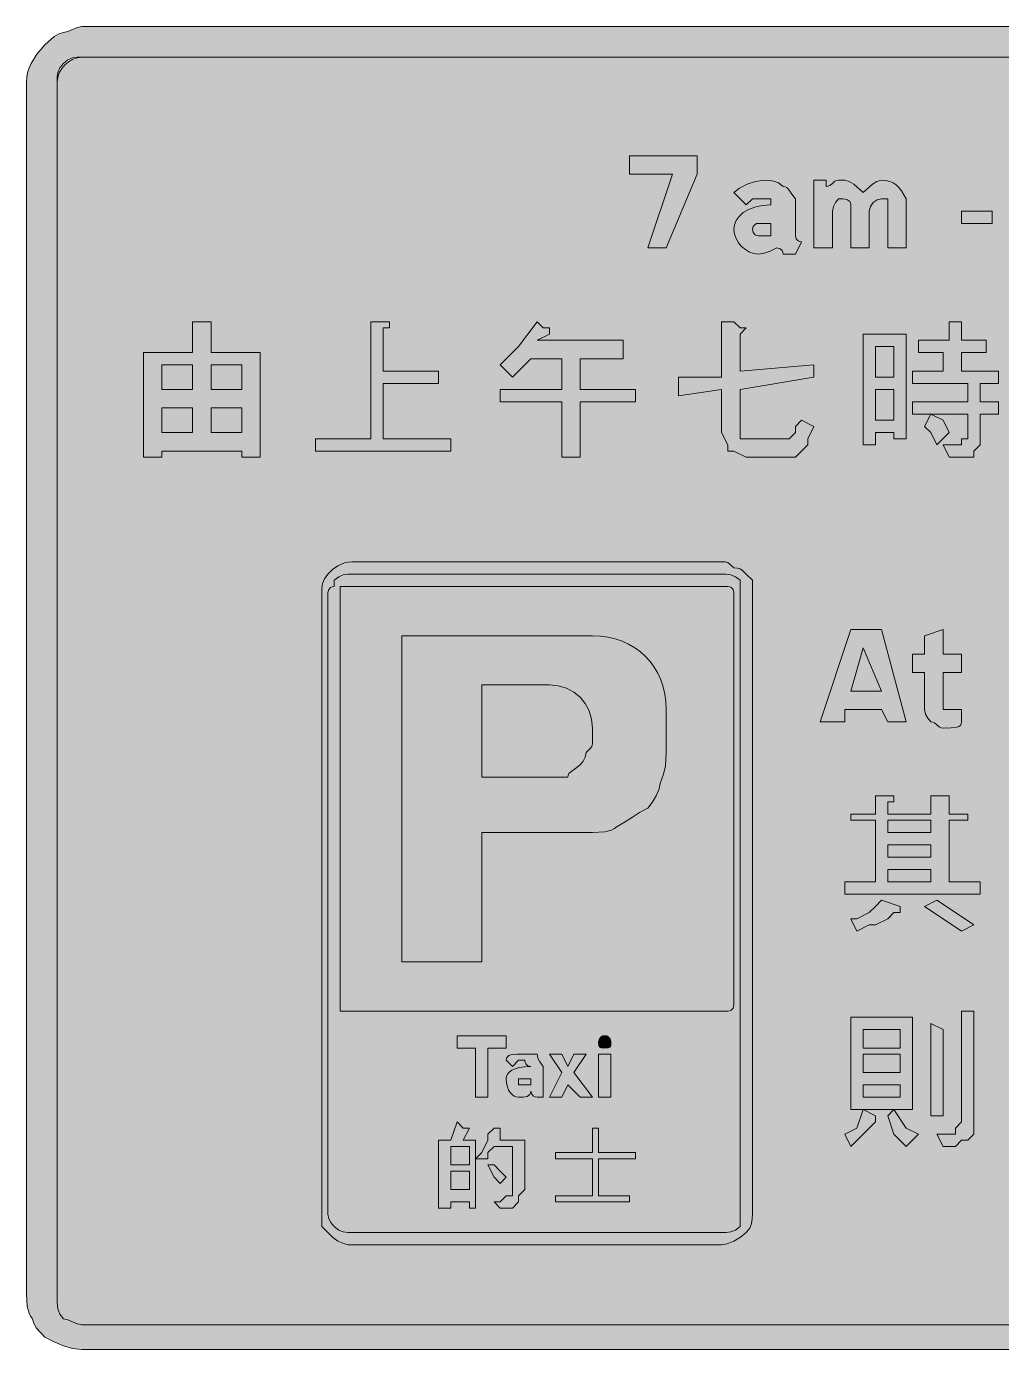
# Model space of a CAD drawing. Header units: metres. Extents: x 91 to 477, y 6 to 264.
# Drawn here: x 90.7 to 280.9, y 5.8 to 263.8 of the extents above; entities that cross this region are included whole.
import ezdxf

# ---------------------------------------------------------------- set-up
doc = ezdxf.new("R2010")
doc.units = ezdxf.units.M
for name, color, linetype, true_color in [('FILL_BLACK_000000', 7, 'Continuous', 0x000000), ('FILL_BLUE_0000FF', 7, 'Continuous', 0x0000ff), ('FILL_WHITE_FFFFFF', 7, 'Continuous', 0xffffff)]:
    doc.layers.add(name, color=color, linetype=linetype, true_color=true_color)

msp = doc.modelspace()

# ---------------------------------------------------------------- hatches: boundary and pattern name
at = {"layer": 'FILL_BLACK_000000', "true_color": 0x000000}
h = msp.add_hatch(color=7, dxfattribs=at)
h.dxf.hatch_style = 1
h.paths.add_polyline_path([(468.39, 263.57), (469.29, 263.16), (470.19, 262.75), (471.09, 262.56), (471.99, 262.35), (472.89, 261.81), (474.69, 260.16), (475.4, 259.26), (475.89, 258.36), (476.38, 257.46), (477.09, 256.56), (477.09, 252.96), (477.09, 16.56), (477.05, 14.07), (476.79, 11.91), (476.5, 10.92), (476.08, 9.98), (475.48, 9.06), (474.69, 8.16), (473.79, 7.97), (472.89, 7.56), (471.99, 7.15), (471.09, 6.96), (470.19, 6.27), (469.29, 5.91), (468.39, 5.78), (467.49, 5.76), (101.49, 5.76), (99.69, 5.97), (97.89, 6.51), (96.09, 7.28), (94.29, 8.16), (92.64, 9.96), (92.1, 10.86), (91.89, 11.76), (91.49, 12.26), (91.2, 12.85), (90.84, 14.16), (90.69, 16.56), (90.69, 252.96), (90.75, 253.86), (90.91, 254.76), (91.2, 255.66), (91.59, 256.56), (92.71, 258.36), (94.29, 260.16), (96.09, 261.81), (96.99, 262.35), (97.89, 262.56), (98.79, 262.75), (99.69, 263.16), (100.59, 263.57), (101.49, 263.76), (467.49, 263.76), (468.39, 263.57)])
h.paths.add_polyline_path([(99.69, 257.61), (98.79, 257.25), (97.89, 256.56), (97.2, 255.66), (96.84, 254.76), (96.71, 253.86), (96.69, 252.96), (96.69, 16.56), (96.71, 14.97), (96.84, 13.71), (97.2, 12.68), (97.89, 11.76), (98.79, 11.57), (99.69, 11.16), (100.59, 10.75), (101.49, 10.56), (467.49, 10.56), (468.09, 10.71), (468.5, 11.07), (468.64, 11.36), (468.69, 11.76), (471.09, 11.76), (471.78, 12.68), (472.14, 13.71), (472.27, 14.97), (472.29, 16.56), (472.29, 252.96), (472.27, 253.86), (472.14, 254.76), (471.78, 255.66), (471.09, 256.56), (470.19, 257.25), (469.29, 257.61), (468.39, 257.74), (467.49, 257.76), (101.49, 257.76), (100.59, 257.74), (99.69, 257.61)], flags=16)
h = msp.add_hatch(color=7, dxfattribs=at)
h.dxf.hatch_style = 1
h.paths.add_polyline_path([(216.69, 234.96), (208.29, 234.96), (208.29, 238.56), (221.49, 238.56), (221.49, 234.96), (215.49, 220.56), (211.89, 220.56), (216.69, 234.96)])
h = msp.add_hatch(color=7, dxfattribs=at)
h.dxf.hatch_style = 1
h.paths.add_polyline_path([(238.29, 219.36), (238.24, 219.76), (238.1, 220.05), (237.69, 220.41), (237.09, 220.56), (235.74, 219.96), (234.56, 219.55), (233.49, 219.36), (232.59, 219.47), (231.73, 219.77), (230.92, 220.25), (230.19, 220.86), (229.58, 221.59), (229.1, 222.4), (228.8, 223.26), (228.69, 224.16), (228.8, 225.06), (229.14, 225.92), (229.7, 226.73), (230.49, 227.46), (231.5, 228.07), (232.74, 228.55), (234.2, 228.85), (235.89, 228.96), (235.89, 230.16), (234.69, 230.16), (232.29, 230.16), (231.09, 228.96), (228.69, 231.36), (229.8, 232.24), (231.24, 233.01), (232.91, 233.55), (234.69, 233.76), (235.59, 233.74), (236.49, 233.61), (237.39, 233.25), (238.29, 232.56), (238.69, 232.51), (239, 232.35), (239.49, 231.81), (239.98, 231.04), (240.69, 230.16), (240.69, 222.96), (240.84, 222.36), (241.2, 221.95), (241.49, 221.81), (241.89, 221.76), (240.69, 219.36), (238.29, 219.36)])
h.paths.add_polyline_path([(232.8, 223.15), (233.09, 223.01), (233.49, 222.96), (234.69, 222.96), (235.89, 222.96), (235.89, 225.36), (233.49, 225.36), (233.09, 225.31), (232.8, 225.17), (232.44, 224.76), (232.29, 224.16), (232.44, 223.56), (232.8, 223.15)], flags=16)
h = msp.add_hatch(color=7, dxfattribs=at)
h.dxf.hatch_style = 1
h.paths.add_polyline_path([(256.61, 229.95), (255.84, 229.41), (255.3, 228.64), (255.09, 227.76), (255.09, 220.56), (251.49, 220.56), (251.49, 228.96), (251.44, 229.36), (251.28, 229.65), (250.74, 230.01), (249.97, 230.14), (249.09, 230.16), (248.49, 229.41), (248.08, 228.64), (247.89, 227.76), (247.89, 220.56), (244.29, 220.56), (244.29, 233.76), (246.69, 233.76), (246.69, 232.56), (247.09, 232.61), (247.4, 232.75), (247.89, 233.16), (248.38, 233.57), (248.69, 233.71), (249.09, 233.76), (250.29, 233.76), (251.19, 233.55), (252.09, 233.01), (253.89, 231.36), (255.69, 233.01), (256.59, 233.55), (257.49, 233.76), (258.34, 233.7), (259.08, 233.53), (259.75, 233.25), (260.34, 232.86), (260.88, 232.35), (261.37, 231.73), (262.29, 230.16), (262.29, 228.96), (262.29, 220.56), (258.69, 220.56), (258.69, 228.96), (258.69, 230.16), (257.49, 230.16), (256.61, 229.95)])
h = msp.add_hatch(color=7, dxfattribs=at)
h.dxf.hatch_style = 1
h.paths.add_polyline_path([(279.09, 225.36), (273.09, 225.36), (273.09, 227.76), (279.09, 227.76), (279.09, 225.36)])
h = msp.add_hatch(color=7, dxfattribs=at)
h.dxf.hatch_style = 1
h.paths.add_polyline_path([(126.69, 204.96), (126.69, 200.16), (136.29, 200.16), (136.29, 179.76), (132.69, 179.76), (132.69, 180.96), (117.09, 180.96), (117.09, 179.76), (113.49, 179.76), (113.49, 200.16), (123.09, 200.16), (123.09, 206.16), (125.49, 206.16), (126.69, 206.16), (126.69, 204.96)])
h.paths.add_polyline_path([(123.09, 192.96), (123.09, 197.76), (117.09, 197.76), (117.09, 192.96), (123.09, 192.96)], flags=16)
h.paths.add_polyline_path([(126.69, 192.96), (132.69, 192.96), (132.69, 197.76), (126.69, 197.76), (126.69, 192.96)], flags=16)
h.paths.add_polyline_path([(117.09, 189.36), (117.09, 184.56), (123.09, 184.56), (123.09, 189.36), (117.09, 189.36)], flags=16)
h.paths.add_polyline_path([(132.69, 189.36), (126.69, 189.36), (126.69, 184.56), (132.69, 184.56), (132.69, 189.36)], flags=16)
h = msp.add_hatch(color=7, dxfattribs=at)
h.dxf.hatch_style = 1
h.paths.add_polyline_path([(161.49, 206.16), (161.49, 204.96), (160.29, 204.96), (160.29, 196.56), (171.09, 196.56), (171.09, 194.16), (160.29, 194.16), (160.29, 183.36), (173.49, 183.36), (173.49, 180.96), (147.09, 180.96), (147.09, 183.36), (157.89, 183.36), (157.89, 206.16), (160.29, 206.16), (161.49, 206.16)])
h = msp.add_hatch(color=7, dxfattribs=at)
h.dxf.hatch_style = 1
h.paths.add_polyline_path([(186.69, 201.36), (190.29, 206.16), (191.49, 204.96), (192.69, 204.96), (192.69, 203.76), (190.29, 202.56), (207.09, 202.56), (207.09, 198.96), (198.69, 198.96), (198.69, 192.96), (209.49, 192.96), (209.49, 190.56), (198.69, 190.56), (198.69, 179.76), (195.09, 179.76), (195.09, 190.56), (183.09, 190.56), (183.09, 192.96), (195.09, 192.96), (195.09, 198.96), (189.09, 198.96), (185.49, 195.36), (183.09, 197.76), (186.69, 201.36)])
h = msp.add_hatch(color=7, dxfattribs=at)
h.dxf.hatch_style = 1
h.paths.add_polyline_path([(229.89, 204.96), (231.09, 204.96), (229.89, 203.76), (229.89, 196.56), (244.29, 197.76), (244.29, 195.36), (229.89, 192.96), (229.89, 185.76), (229.89, 184.56), (229.89, 183.36), (231.09, 183.36), (238.29, 183.36), (239.49, 183.36), (240.69, 184.56), (240.69, 185.76), (241.89, 186.96), (244.29, 185.76), (243.09, 183.36), (243.09, 182.16), (241.89, 180.96), (240.69, 179.76), (239.49, 179.76), (231.09, 179.76), (228.69, 180.96), (227.49, 180.96), (227.49, 182.16), (226.29, 184.56), (226.29, 192.96), (217.89, 191.76), (217.89, 195.36), (226.29, 195.36), (226.29, 206.16), (228.69, 206.16), (229.89, 204.96)])
h = msp.add_hatch(color=7, dxfattribs=at)
h.dxf.hatch_style = 1
h.paths.add_polyline_path([(269.49, 200.16), (264.69, 200.16), (264.69, 202.56), (270.69, 202.56), (270.69, 206.16), (273.09, 206.16), (273.09, 204.96), (273.09, 202.56), (277.89, 202.56), (277.89, 200.16), (273.09, 200.16), (273.09, 196.56), (280.29, 196.56), (280.29, 194.16), (276.69, 194.16), (276.69, 190.56), (280.29, 190.56), (280.29, 188.16), (276.69, 188.16), (276.69, 182.16), (275.49, 180.96), (275.49, 179.76), (274.29, 179.76), (271.89, 179.76), (270.69, 179.76), (269.49, 182.16), (271.89, 182.16), (273.09, 182.16), (273.09, 183.36), (274.29, 183.36), (274.29, 188.16), (263.49, 188.16), (263.49, 190.56), (274.29, 190.56), (274.29, 194.16), (263.49, 194.16), (263.49, 196.56), (269.49, 196.56), (269.49, 200.16)])
h = msp.add_hatch(color=7, dxfattribs=at)
h.dxf.hatch_style = 1
h.paths.add_polyline_path([(259.89, 183.36), (259.89, 184.56), (256.29, 184.56), (256.29, 182.16), (253.89, 182.16), (253.89, 183.36), (253.89, 203.76), (262.29, 203.76), (262.29, 183.36), (259.89, 183.36)])
h.paths.add_polyline_path([(256.29, 201.36), (256.29, 195.36), (259.89, 195.36), (259.89, 201.36), (256.29, 201.36)], flags=16)
h.paths.add_polyline_path([(259.89, 192.96), (256.29, 192.96), (256.29, 186.96), (259.89, 186.96), (259.89, 192.96)], flags=16)
h = msp.add_hatch(color=7, dxfattribs=at)
h.dxf.hatch_style = 1
h.paths.add_polyline_path([(269.49, 186.96), (270.69, 184.56), (268.29, 182.16), (267.09, 184.56), (265.89, 185.76), (267.09, 188.16), (269.49, 186.96)])
h = msp.add_hatch(color=7, dxfattribs=at)
h.dxf.hatch_style = 1
h.paths.add_polyline_path([(226.29, 159.36), (227, 159.34), (227.49, 159.21), (227.98, 158.85), (228.69, 158.16), (229.4, 158.14), (229.89, 158.01), (230.38, 157.65), (231.09, 156.96), (232.29, 155.76), (232.29, 153.36), (232.29, 32.16), (232.27, 31.26), (232.14, 30.36), (231.78, 29.46), (231.09, 28.56), (230, 27.68), (228.69, 26.91), (227.38, 26.37), (226.29, 26.16), (154.29, 26.16), (153.44, 26.21), (152.7, 26.37), (151.44, 26.91), (150.41, 27.68), (149.49, 28.56), (148.29, 29.76), (148.29, 32.16), (148.29, 153.36), (148.31, 154.26), (148.44, 155.16), (148.8, 156.06), (149.49, 156.96), (150.41, 157.84), (151.44, 158.61), (152.7, 159.15), (153.44, 159.31), (154.29, 159.36), (226.29, 159.36)])
h = msp.add_hatch(color=7, dxfattribs=at)
h.dxf.hatch_style = 1
h.paths.add_polyline_path([(257.49, 130.56), (253.89, 130.56), (250.29, 130.56), (250.29, 128.16), (245.49, 128.16), (251.49, 146.16), (253.89, 146.16), (257.49, 146.16), (262.29, 128.16), (258.69, 128.16), (257.49, 130.56)])
h.paths.add_polyline_path([(251.49, 134.16), (253.89, 134.16), (257.49, 134.16), (253.89, 142.56), (251.49, 134.16)], flags=16)
h = msp.add_hatch(color=7, dxfattribs=at)
h.dxf.hatch_style = 1
h.paths.add_polyline_path([(273.09, 141.36), (273.09, 137.76), (269.49, 137.76), (269.49, 131.76), (269.49, 130.56), (270.69, 130.56), (271.89, 130.56), (273.09, 130.56), (273.09, 128.16), (273.03, 127.76), (272.86, 127.47), (272.58, 127.25), (272.19, 127.11), (271.07, 126.98), (269.49, 126.96), (269.09, 127.01), (268.78, 127.15), (268.29, 127.56), (267.8, 127.97), (267.49, 128.11), (267.09, 128.16), (266.49, 128.91), (266.08, 129.68), (265.89, 130.56), (265.89, 137.76), (263.49, 137.76), (263.49, 141.36), (265.89, 141.36), (265.89, 144.96), (269.49, 146.16), (269.49, 141.36), (273.09, 141.36)])
h = msp.add_hatch(color=7, dxfattribs=at)
h.dxf.hatch_style = 1
h.paths.add_polyline_path([(259.89, 113.76), (259.89, 112.56), (258.69, 112.56), (258.69, 110.16), (267.09, 110.16), (267.09, 113.76), (269.49, 113.76), (270.69, 113.76), (270.69, 112.56), (270.69, 110.16), (274.29, 110.16), (274.29, 108.96), (270.69, 108.96), (270.69, 96.96), (276.69, 96.96), (276.69, 94.56), (250.29, 94.56), (250.29, 96.96), (256.29, 96.96), (256.29, 108.96), (251.49, 108.96), (251.49, 110.16), (256.29, 110.16), (256.29, 113.76), (258.69, 113.76), (259.89, 113.76)])
h.paths.add_polyline_path([(258.69, 101.76), (267.09, 101.76), (267.09, 104.16), (258.69, 104.16), (258.69, 101.76)], flags=16)
h.paths.add_polyline_path([(258.69, 108.96), (258.69, 106.56), (267.09, 106.56), (267.09, 108.96), (258.69, 108.96)], flags=16)
h.paths.add_polyline_path([(267.09, 99.36), (258.69, 99.36), (258.69, 96.96), (267.09, 96.96), (267.09, 99.36)], flags=16)
h = msp.add_hatch(color=7, dxfattribs=at)
h.dxf.hatch_style = 1
h.paths.add_polyline_path([(252.69, 89.76), (255.09, 90.96), (256.29, 92.16), (257.49, 93.36), (261.09, 92.16), (261.09, 90.96), (259.89, 90.96), (258.69, 89.76), (256.29, 88.56), (255.09, 88.56), (252.69, 87.36), (251.49, 89.76), (252.69, 89.76)])
h = msp.add_hatch(color=7, dxfattribs=at)
h.dxf.hatch_style = 1
h.paths.add_polyline_path([(271.89, 90.96), (275.49, 88.56), (273.09, 87.36), (269.49, 89.76), (265.89, 92.16), (268.29, 93.36), (271.89, 90.96)])
h = msp.add_hatch(color=7, dxfattribs=at)
h.dxf.hatch_style = 1
h.paths.add_polyline_path([(251.49, 70.56), (263.49, 70.56), (263.49, 52.56), (251.49, 52.56), (251.49, 70.56)])
h.paths.add_polyline_path([(253.89, 59.76), (261.09, 59.76), (261.09, 63.36), (253.89, 63.36), (253.89, 59.76)], flags=16)
h.paths.add_polyline_path([(253.89, 68.16), (253.89, 64.56), (261.09, 64.56), (261.09, 68.16), (253.89, 68.16)], flags=16)
h.paths.add_polyline_path([(261.09, 57.36), (253.89, 57.36), (253.89, 54.96), (261.09, 54.96), (261.09, 57.36)], flags=16)
h = msp.add_hatch(color=7, dxfattribs=at)
h.dxf.hatch_style = 1
h.paths.add_polyline_path([(274.29, 71.76), (275.49, 71.76), (275.49, 70.56), (275.49, 48.96), (275.49, 47.76), (274.29, 46.56), (273.09, 46.56), (271.89, 45.36), (269.49, 45.36), (268.29, 47.76), (270.69, 47.76), (271.89, 47.76), (271.89, 48.96), (273.09, 50.16), (273.09, 71.76), (274.29, 71.76)])
h = msp.add_hatch(color=7, dxfattribs=at)
h.dxf.hatch_style = 1
h.paths.add_polyline_path([(269.49, 68.16), (269.49, 66.96), (269.49, 51.36), (267.09, 51.36), (267.09, 69.36), (269.49, 68.16)])
h = msp.add_hatch(color=7, dxfattribs=at)
h.dxf.hatch_style = 1
h.paths.add_polyline_path([(180.69, 54.96), (178.29, 54.96), (178.29, 64.56), (174.69, 64.56), (174.69, 66.96), (184.29, 66.96), (184.29, 64.56), (180.69, 64.56), (180.69, 54.96)])
h = msp.add_hatch(color=7, dxfattribs=at)
h.dxf.hatch_style = 1
h.paths.add_polyline_path([(204.67, 65.07), (204.54, 64.71), (204.18, 64.58), (203.49, 64.56), (202.8, 64.58), (202.44, 64.71), (202.31, 65.07), (202.29, 65.76), (202.44, 66.36), (202.8, 66.77), (203.09, 66.91), (203.49, 66.96), (203.89, 66.91), (204.18, 66.77), (204.54, 66.36), (204.69, 65.76), (204.67, 65.07)])
h = msp.add_hatch(color=7, dxfattribs=at)
h.dxf.hatch_style = 1
h.paths.add_polyline_path([(190.29, 54.96), (189.89, 55.01), (189.6, 55.15), (189.24, 55.56), (189.09, 56.16), (189.04, 55.76), (188.88, 55.47), (188.34, 55.11), (187.57, 54.98), (186.69, 54.96), (186.24, 55.02), (185.81, 55.18), (185.4, 55.47), (185.04, 55.86), (184.73, 56.37), (184.5, 56.98), (184.34, 57.72), (184.29, 58.56), (184.35, 59.01), (184.53, 59.44), (184.86, 59.85), (185.34, 60.21), (185.99, 60.52), (186.82, 60.75), (187.85, 60.91), (189.09, 60.96), (188.49, 61.11), (188.08, 61.47), (187.94, 61.76), (187.89, 62.16), (186.69, 62.16), (185.49, 60.96), (184.29, 62.16), (184.35, 62.56), (184.52, 62.85), (184.8, 63.07), (185.19, 63.21), (186.32, 63.34), (187.89, 63.36), (190.29, 63.36), (190.44, 62.61), (190.8, 61.84), (191.49, 60.96), (191.49, 57.36), (191.49, 54.96), (190.29, 54.96)])
h.paths.add_polyline_path([(189.09, 57.36), (189.09, 58.56), (186.69, 58.56), (186.69, 57.36), (187.89, 57.36), (189.09, 57.36)], flags=16)
h = msp.add_hatch(color=7, dxfattribs=at)
h.dxf.hatch_style = 1
h.paths.add_polyline_path([(199.89, 63.36), (197.49, 59.76), (201.09, 54.96), (198.69, 54.96), (196.29, 57.36), (195.09, 54.96), (192.69, 54.96), (195.09, 59.76), (192.69, 63.36), (195.09, 63.36), (196.29, 60.96), (197.49, 63.36), (199.89, 63.36)])
h = msp.add_hatch(color=7, dxfattribs=at)
h.dxf.hatch_style = 1
h.paths.add_polyline_path([(202.29, 54.96), (202.29, 63.36), (204.69, 63.36), (204.69, 54.96), (202.29, 54.96)])
h = msp.add_hatch(color=7, dxfattribs=at)
h.dxf.hatch_style = 1
h.paths.add_polyline_path([(252.69, 48.96), (253.89, 52.56), (256.29, 51.36), (256.29, 50.16), (253.89, 47.76), (251.49, 45.36), (250.29, 47.76), (252.69, 48.96)])
h = msp.add_hatch(color=7, dxfattribs=at)
h.dxf.hatch_style = 1
h.paths.add_polyline_path([(259.89, 47.76), (258.69, 51.36), (259.89, 52.56), (262.29, 48.96), (264.69, 47.76), (262.29, 45.36), (259.89, 47.76)])
h = msp.add_hatch(color=7, dxfattribs=at)
h.dxf.hatch_style = 1
h.paths.add_polyline_path([(175.89, 46.56), (178.29, 46.56), (178.29, 33.36), (177.09, 33.36), (177.09, 34.56), (173.49, 34.56), (173.49, 33.36), (171.09, 33.36), (171.09, 46.56), (173.49, 46.56), (174.69, 50.16), (175.89, 48.96), (177.09, 48.96), (175.89, 46.56)])
h.paths.add_polyline_path([(173.49, 45.36), (173.49, 41.76), (177.09, 41.76), (177.09, 45.36), (173.49, 45.36)], flags=16)
h.paths.add_polyline_path([(177.09, 40.56), (173.49, 40.56), (173.49, 36.96), (177.09, 36.96), (177.09, 40.56)], flags=16)
h = msp.add_hatch(color=7, dxfattribs=at)
h.dxf.hatch_style = 1
h.paths.add_polyline_path([(183.09, 46.56), (187.89, 46.56), (187.89, 40.56), (187.89, 38.16), (187.89, 36.96), (186.69, 35.76), (186.69, 34.56), (185.49, 33.36), (184.29, 33.36), (183.09, 33.36), (181.89, 34.56), (183.09, 34.56), (184.29, 35.76), (185.49, 35.76), (185.49, 36.96), (185.49, 38.16), (185.49, 39.36), (185.49, 40.56), (185.49, 45.36), (181.89, 45.36), (180.69, 44.16), (180.69, 42.96), (178.29, 42.96), (179.49, 44.16), (180.69, 46.56), (180.69, 47.76), (181.89, 48.96), (183.09, 48.96), (183.09, 46.56)])
h = msp.add_hatch(color=7, dxfattribs=at)
h.dxf.hatch_style = 1
h.paths.add_polyline_path([(209.49, 44.16), (209.49, 42.96), (202.29, 42.96), (202.29, 35.76), (208.29, 35.76), (208.29, 34.56), (193.89, 34.56), (193.89, 35.76), (201.09, 35.76), (201.09, 42.96), (193.89, 42.96), (193.89, 44.16), (201.09, 44.16), (201.09, 48.96), (202.29, 48.96), (202.29, 44.16), (209.49, 44.16)])
h = msp.add_hatch(color=7, dxfattribs=at)
h.dxf.hatch_style = 1
h.paths.add_polyline_path([(183.09, 40.56), (184.29, 39.36), (183.09, 38.16), (181.89, 39.36), (180.69, 41.76), (181.89, 41.76), (183.09, 40.56)])
at = {"layer": 'FILL_BLUE_0000FF', "true_color": 0x0000ff}
h = msp.add_hatch(color=7, dxfattribs=at)
h.dxf.hatch_style = 1
h.paths.add_polyline_path([(226.29, 154.56), (227.49, 154.56), (227.89, 154.51), (228.18, 154.37), (228.54, 153.96), (228.69, 153.36), (228.69, 72.96), (228.54, 72.36), (228.18, 71.95), (227.89, 71.81), (227.49, 71.76), (226.29, 71.76), (154.29, 71.76), (151.89, 71.76), (151.89, 72.96), (151.89, 153.36), (151.89, 154.56), (154.29, 154.56), (226.29, 154.56)])
at = {"layer": 'FILL_WHITE_FFFFFF', "true_color": 0xffffff}
h = msp.add_hatch(color=7, dxfattribs=at)
h.dxf.hatch_style = 1
h.paths.add_polyline_path([(467.49, 257.76), (468.39, 257.74), (469.29, 257.61), (470.19, 257.25), (471.09, 256.56), (471.78, 255.66), (472.14, 254.76), (472.27, 253.86), (472.29, 252.96), (472.29, 16.56), (472.29, 14.16), (471.6, 13.45), (471.24, 12.96), (471.11, 12.47), (471.09, 11.76), (468.69, 11.76), (468.64, 11.36), (468.5, 11.07), (468.09, 10.71), (467.49, 10.56), (101.49, 10.56), (100.59, 10.75), (99.69, 11.16), (98.79, 11.57), (97.89, 11.76), (97.2, 12.68), (96.84, 13.71), (96.71, 14.97), (96.69, 16.56), (96.69, 252.96), (96.8, 253.86), (97.1, 254.72), (97.58, 255.53), (98.19, 256.26), (98.92, 256.87), (99.73, 257.35), (100.59, 257.65), (101.49, 257.76), (467.49, 257.76)])
h = msp.add_hatch(color=7, dxfattribs=at)
h.dxf.hatch_style = 1
h.paths.add_polyline_path([(226.29, 156.96), (227.19, 156.94), (228.09, 156.81), (228.99, 156.45), (229.89, 155.76), (229.89, 153.36), (229.89, 32.16), (229.89, 29.76), (228.99, 29.07), (228.09, 28.71), (227.19, 28.58), (226.29, 28.56), (154.29, 28.56), (153.39, 28.58), (152.49, 28.71), (151.59, 29.07), (150.69, 29.76), (150.09, 30.51), (149.68, 31.28), (149.49, 32.16), (149.49, 153.36), (149.64, 153.96), (150, 154.37), (150.29, 154.51), (150.69, 154.56), (150.69, 155.76), (151.59, 156.45), (152.49, 156.81), (153.39, 156.94), (154.29, 156.96), (226.29, 156.96)])
h = msp.add_hatch(color=7, dxfattribs=at)
h.dxf.hatch_style = 1
h.paths.add_polyline_path([(163.89, 81.36), (163.89, 144.96), (201.09, 144.96), (202.64, 144.89), (204.12, 144.69), (205.54, 144.35), (206.88, 143.89), (208.15, 143.31), (209.34, 142.62), (210.44, 141.82), (211.44, 140.91), (212.35, 139.91), (213.15, 138.81), (213.84, 137.62), (214.42, 136.35), (214.88, 135.01), (215.22, 133.59), (215.42, 132.11), (215.49, 130.56), (215.49, 122.16), (215.34, 119.61), (214.98, 117.94), (214.29, 116.16), (214.08, 115.07), (213.54, 113.76), (212.77, 112.45), (211.89, 111.36), (210.28, 110.46), (208.89, 109.56), (207.5, 108.66), (205.89, 107.76), (205.39, 107.36), (204.8, 107.07), (203.49, 106.71), (201.09, 106.56), (179.49, 106.56), (179.49, 81.36), (163.89, 81.36)])
h.paths.add_polyline_path([(196.29, 117.36), (196.34, 117.76), (196.5, 118.07), (197.04, 118.56), (197.81, 119.05), (198.69, 119.76), (199.29, 120.51), (199.7, 121.28), (199.89, 122.16), (200.58, 122.87), (200.94, 123.36), (201.07, 123.85), (201.09, 124.56), (201.09, 126.96), (200.93, 128.7), (200.45, 130.3), (199.7, 131.73), (198.69, 132.96), (197.46, 133.97), (196.03, 134.72), (194.43, 135.2), (192.69, 135.36), (179.49, 135.36), (179.49, 117.36), (192.69, 117.36), (196.29, 117.36)], flags=16)

# ---------------------------------------------------------------- linework, layer by layer
at = {"layer": 'FILL_BLACK_000000', "lineweight": 0, "true_color": 0x000000}
for points in [[(467.49, 5.76), (101.49, 5.76), (99.69, 5.97), (97.89, 6.51), (96.09, 7.28), (94.29, 8.16), (92.64, 9.96), (92.1, 10.86), (91.89, 11.76), (91.49, 12.26), (91.2, 12.85), (90.84, 14.16), (90.69, 16.56), (90.69, 252.96), (90.75, 253.86), (90.91, 254.76), (91.2, 255.66), (91.59, 256.56), (92.71, 258.36), (94.29, 260.16), (96.09, 261.81), (96.99, 262.35), (97.89, 262.56), (98.79, 262.75), (99.69, 263.16), (100.59, 263.57), (101.49, 263.76), (467.49, 263.76)], [(467.49, 257.76), (101.49, 257.76), (100.59, 257.74), (99.69, 257.61), (98.79, 257.25), (97.89, 256.56), (97.2, 255.66), (96.84, 254.76), (96.71, 253.86), (96.69, 252.96), (96.69, 16.56), (96.71, 14.97), (96.84, 13.71), (97.2, 12.68), (97.89, 11.76), (98.79, 11.57), (99.69, 11.16), (100.59, 10.75), (101.49, 10.56), (467.49, 10.56)]]:
    msp.add_lwpolyline(points, dxfattribs=at)
for points in [[(216.69, 234.96), (208.29, 234.96), (208.29, 238.56), (221.49, 238.56), (221.49, 234.96), (215.49, 220.56), (211.89, 220.56)], [(238.29, 219.36), (238.24, 219.76), (238.1, 220.05), (237.69, 220.41), (237.09, 220.56), (235.74, 219.96), (234.56, 219.55), (233.49, 219.36), (232.59, 219.47), (231.73, 219.77), (230.92, 220.25), (230.19, 220.86), (229.58, 221.59), (229.1, 222.4), (228.8, 223.26), (228.69, 224.16), (228.8, 225.06), (229.14, 225.92), (229.7, 226.73), (230.49, 227.46), (231.5, 228.07), (232.74, 228.55), (234.2, 228.85), (235.89, 228.96), (235.89, 230.16), (234.69, 230.16), (232.29, 230.16), (231.09, 228.96), (228.69, 231.36), (229.8, 232.24), (231.24, 233.01), (232.91, 233.55), (234.69, 233.76), (235.59, 233.74), (236.49, 233.61), (237.39, 233.25), (238.29, 232.56), (238.69, 232.51), (239, 232.35), (239.49, 231.81), (239.98, 231.04), (240.69, 230.16), (240.69, 222.96), (240.84, 222.36), (241.2, 221.95), (241.49, 221.81), (241.89, 221.76), (240.69, 219.36)], [(256.61, 229.95), (255.84, 229.41), (255.3, 228.64), (255.09, 227.76), (255.09, 220.56), (251.49, 220.56), (251.49, 228.96), (251.44, 229.36), (251.28, 229.65), (250.74, 230.01), (249.97, 230.14), (249.09, 230.16), (248.49, 229.41), (248.08, 228.64), (247.89, 227.76), (247.89, 220.56), (244.29, 220.56), (244.29, 233.76), (246.69, 233.76), (246.69, 232.56), (247.09, 232.61), (247.4, 232.75), (247.89, 233.16), (248.38, 233.57), (248.69, 233.71), (249.09, 233.76), (250.29, 233.76), (251.19, 233.55), (252.09, 233.01), (253.89, 231.36), (255.69, 233.01), (256.59, 233.55), (257.49, 233.76), (258.34, 233.7), (259.08, 233.53), (259.75, 233.25), (260.34, 232.86), (260.88, 232.35), (261.37, 231.73), (262.29, 230.16), (262.29, 228.96), (262.29, 220.56), (258.69, 220.56), (258.69, 228.96), (258.69, 230.16), (257.49, 230.16)], [(279.09, 225.36), (273.09, 225.36), (273.09, 227.76), (279.09, 227.76)], [(232.8, 223.15), (233.09, 223.01), (233.49, 222.96), (234.69, 222.96), (235.89, 222.96), (235.89, 225.36), (233.49, 225.36), (233.09, 225.31), (232.8, 225.17), (232.44, 224.76), (232.29, 224.16), (232.44, 223.56)], [(126.69, 204.96), (126.69, 200.16), (136.29, 200.16), (136.29, 179.76), (132.69, 179.76), (132.69, 180.96), (117.09, 180.96), (117.09, 179.76), (113.49, 179.76), (113.49, 200.16), (123.09, 200.16), (123.09, 206.16), (125.49, 206.16), (126.69, 206.16)], [(161.49, 206.16), (161.49, 204.96), (160.29, 204.96), (160.29, 196.56), (171.09, 196.56), (171.09, 194.16), (160.29, 194.16), (160.29, 183.36), (173.49, 183.36), (173.49, 180.96), (147.09, 180.96), (147.09, 183.36), (157.89, 183.36), (157.89, 206.16), (160.29, 206.16)], [(186.69, 201.36), (190.29, 206.16), (191.49, 204.96), (192.69, 204.96), (192.69, 203.76), (190.29, 202.56), (207.09, 202.56), (207.09, 198.96), (198.69, 198.96), (198.69, 192.96), (209.49, 192.96), (209.49, 190.56), (198.69, 190.56), (198.69, 179.76), (195.09, 179.76), (195.09, 190.56), (183.09, 190.56), (183.09, 192.96), (195.09, 192.96), (195.09, 198.96), (189.09, 198.96), (185.49, 195.36), (183.09, 197.76)], [(229.89, 204.96), (231.09, 204.96), (229.89, 203.76), (229.89, 196.56), (244.29, 197.76), (244.29, 195.36), (229.89, 192.96), (229.89, 185.76), (229.89, 184.56), (229.89, 183.36), (231.09, 183.36), (238.29, 183.36), (239.49, 183.36), (240.69, 184.56), (240.69, 185.76), (241.89, 186.96), (244.29, 185.76), (243.09, 183.36), (243.09, 182.16), (241.89, 180.96), (240.69, 179.76), (239.49, 179.76), (231.09, 179.76), (228.69, 180.96), (227.49, 180.96), (227.49, 182.16), (226.29, 184.56), (226.29, 192.96), (217.89, 191.76), (217.89, 195.36), (226.29, 195.36), (226.29, 206.16), (228.69, 206.16)], [(269.49, 200.16), (264.69, 200.16), (264.69, 202.56), (270.69, 202.56), (270.69, 206.16), (273.09, 206.16), (273.09, 204.96), (273.09, 202.56), (277.89, 202.56), (277.89, 200.16), (273.09, 200.16), (273.09, 196.56), (280.29, 196.56), (280.29, 194.16), (276.69, 194.16), (276.69, 190.56), (280.29, 190.56), (280.29, 188.16), (276.69, 188.16), (276.69, 182.16), (275.49, 180.96), (275.49, 179.76), (274.29, 179.76), (271.89, 179.76), (270.69, 179.76), (269.49, 182.16), (271.89, 182.16), (273.09, 182.16), (273.09, 183.36), (274.29, 183.36), (274.29, 188.16), (263.49, 188.16), (263.49, 190.56), (274.29, 190.56), (274.29, 194.16), (263.49, 194.16), (263.49, 196.56), (269.49, 196.56)], [(259.89, 183.36), (259.89, 184.56), (256.29, 184.56), (256.29, 182.16), (253.89, 182.16), (253.89, 183.36), (253.89, 203.76), (262.29, 203.76), (262.29, 183.36)], [(256.29, 201.36), (256.29, 195.36), (259.89, 195.36), (259.89, 201.36)], [(123.09, 192.96), (123.09, 197.76), (117.09, 197.76), (117.09, 192.96)], [(126.69, 192.96), (132.69, 192.96), (132.69, 197.76), (126.69, 197.76)], [(259.89, 192.96), (256.29, 192.96), (256.29, 186.96), (259.89, 186.96)], [(117.09, 189.36), (117.09, 184.56), (123.09, 184.56), (123.09, 189.36)], [(132.69, 189.36), (126.69, 189.36), (126.69, 184.56), (132.69, 184.56)], [(269.49, 186.96), (270.69, 184.56), (268.29, 182.16), (267.09, 184.56), (265.89, 185.76), (267.09, 188.16)], [(226.29, 159.36), (227, 159.34), (227.49, 159.21), (227.98, 158.85), (228.69, 158.16), (229.4, 158.14), (229.89, 158.01), (230.38, 157.65), (231.09, 156.96), (232.29, 155.76), (232.29, 153.36), (232.29, 32.16), (232.27, 31.26), (232.14, 30.36), (231.78, 29.46), (231.09, 28.56), (230, 27.68), (228.69, 26.91), (227.38, 26.37), (226.29, 26.16), (154.29, 26.16), (153.44, 26.21), (152.7, 26.37), (151.44, 26.91), (150.41, 27.68), (149.49, 28.56), (148.29, 29.76), (148.29, 32.16), (148.29, 153.36), (148.31, 154.26), (148.44, 155.16), (148.8, 156.06), (149.49, 156.96), (150.41, 157.84), (151.44, 158.61), (152.7, 159.15), (153.44, 159.31), (154.29, 159.36)], [(257.49, 130.56), (253.89, 130.56), (250.29, 130.56), (250.29, 128.16), (245.49, 128.16), (251.49, 146.16), (253.89, 146.16), (257.49, 146.16), (262.29, 128.16), (258.69, 128.16)], [(273.09, 141.36), (273.09, 137.76), (269.49, 137.76), (269.49, 131.76), (269.49, 130.56), (270.69, 130.56), (271.89, 130.56), (273.09, 130.56), (273.09, 128.16), (273.03, 127.76), (272.86, 127.47), (272.58, 127.25), (272.19, 127.11), (271.07, 126.98), (269.49, 126.96), (269.09, 127.01), (268.78, 127.15), (268.29, 127.56), (267.8, 127.97), (267.49, 128.11), (267.09, 128.16), (266.49, 128.91), (266.08, 129.68), (265.89, 130.56), (265.89, 137.76), (263.49, 137.76), (263.49, 141.36), (265.89, 141.36), (265.89, 144.96), (269.49, 146.16), (269.49, 141.36)], [(251.49, 134.16), (253.89, 134.16), (257.49, 134.16), (253.89, 142.56)], [(259.89, 113.76), (259.89, 112.56), (258.69, 112.56), (258.69, 110.16), (267.09, 110.16), (267.09, 113.76), (269.49, 113.76), (270.69, 113.76), (270.69, 112.56), (270.69, 110.16), (274.29, 110.16), (274.29, 108.96), (270.69, 108.96), (270.69, 96.96), (276.69, 96.96), (276.69, 94.56), (250.29, 94.56), (250.29, 96.96), (256.29, 96.96), (256.29, 108.96), (251.49, 108.96), (251.49, 110.16), (256.29, 110.16), (256.29, 113.76), (258.69, 113.76)], [(258.69, 108.96), (258.69, 106.56), (267.09, 106.56), (267.09, 108.96)], [(258.69, 101.76), (267.09, 101.76), (267.09, 104.16), (258.69, 104.16)], [(267.09, 99.36), (258.69, 99.36), (258.69, 96.96), (267.09, 96.96)], [(252.69, 89.76), (255.09, 90.96), (256.29, 92.16), (257.49, 93.36), (261.09, 92.16), (261.09, 90.96), (259.89, 90.96), (258.69, 89.76), (256.29, 88.56), (255.09, 88.56), (252.69, 87.36), (251.49, 89.76)], [(271.89, 90.96), (275.49, 88.56), (273.09, 87.36), (269.49, 89.76), (265.89, 92.16), (268.29, 93.36)], [(251.49, 70.56), (263.49, 70.56), (263.49, 52.56), (251.49, 52.56)], [(274.29, 71.76), (275.49, 71.76), (275.49, 70.56), (275.49, 48.96), (275.49, 47.76), (274.29, 46.56), (273.09, 46.56), (271.89, 45.36), (269.49, 45.36), (268.29, 47.76), (270.69, 47.76), (271.89, 47.76), (271.89, 48.96), (273.09, 50.16), (273.09, 71.76)], [(253.89, 68.16), (253.89, 64.56), (261.09, 64.56), (261.09, 68.16)], [(269.49, 68.16), (269.49, 66.96), (269.49, 51.36), (267.09, 51.36), (267.09, 69.36)], [(180.69, 54.96), (178.29, 54.96), (178.29, 64.56), (174.69, 64.56), (174.69, 66.96), (184.29, 66.96), (184.29, 64.56), (180.69, 64.56)], [(204.67, 65.07), (204.54, 64.71), (204.18, 64.58), (203.49, 64.56), (202.8, 64.58), (202.44, 64.71), (202.31, 65.07), (202.29, 65.76), (202.44, 66.36), (202.8, 66.77), (203.09, 66.91), (203.49, 66.96), (203.89, 66.91), (204.18, 66.77), (204.54, 66.36), (204.69, 65.76)], [(190.29, 54.96), (189.89, 55.01), (189.6, 55.15), (189.24, 55.56), (189.09, 56.16), (189.04, 55.76), (188.88, 55.47), (188.34, 55.11), (187.57, 54.98), (186.69, 54.96), (186.24, 55.02), (185.81, 55.18), (185.4, 55.47), (185.04, 55.86), (184.73, 56.37), (184.5, 56.98), (184.34, 57.72), (184.29, 58.56), (184.35, 59.01), (184.53, 59.44), (184.86, 59.85), (185.34, 60.21), (185.99, 60.52), (186.82, 60.75), (187.85, 60.91), (189.09, 60.96), (188.49, 61.11), (188.08, 61.47), (187.94, 61.76), (187.89, 62.16), (186.69, 62.16), (185.49, 60.96), (184.29, 62.16), (184.35, 62.56), (184.52, 62.85), (184.8, 63.07), (185.19, 63.21), (186.32, 63.34), (187.89, 63.36), (190.29, 63.36), (190.44, 62.61), (190.8, 61.84), (191.49, 60.96), (191.49, 57.36), (191.49, 54.96)], [(199.89, 63.36), (197.49, 59.76), (201.09, 54.96), (198.69, 54.96), (196.29, 57.36), (195.09, 54.96), (192.69, 54.96), (195.09, 59.76), (192.69, 63.36), (195.09, 63.36), (196.29, 60.96), (197.49, 63.36)], [(202.29, 54.96), (202.29, 63.36), (204.69, 63.36), (204.69, 54.96)], [(253.89, 59.76), (261.09, 59.76), (261.09, 63.36), (253.89, 63.36)], [(189.09, 57.36), (189.09, 58.56), (186.69, 58.56), (186.69, 57.36), (187.89, 57.36)], [(261.09, 57.36), (253.89, 57.36), (253.89, 54.96), (261.09, 54.96)], [(252.69, 48.96), (253.89, 52.56), (256.29, 51.36), (256.29, 50.16), (253.89, 47.76), (251.49, 45.36), (250.29, 47.76)], [(259.89, 47.76), (258.69, 51.36), (259.89, 52.56), (262.29, 48.96), (264.69, 47.76), (262.29, 45.36)], [(175.89, 46.56), (178.29, 46.56), (178.29, 33.36), (177.09, 33.36), (177.09, 34.56), (173.49, 34.56), (173.49, 33.36), (171.09, 33.36), (171.09, 46.56), (173.49, 46.56), (174.69, 50.16), (175.89, 48.96), (177.09, 48.96)], [(183.09, 46.56), (187.89, 46.56), (187.89, 40.56), (187.89, 38.16), (187.89, 36.96), (186.69, 35.76), (186.69, 34.56), (185.49, 33.36), (184.29, 33.36), (183.09, 33.36), (181.89, 34.56), (183.09, 34.56), (184.29, 35.76), (185.49, 35.76), (185.49, 36.96), (185.49, 38.16), (185.49, 39.36), (185.49, 40.56), (185.49, 45.36), (181.89, 45.36), (180.69, 44.16), (180.69, 42.96), (178.29, 42.96), (179.49, 44.16), (180.69, 46.56), (180.69, 47.76), (181.89, 48.96), (183.09, 48.96)], [(209.49, 44.16), (209.49, 42.96), (202.29, 42.96), (202.29, 35.76), (208.29, 35.76), (208.29, 34.56), (193.89, 34.56), (193.89, 35.76), (201.09, 35.76), (201.09, 42.96), (193.89, 42.96), (193.89, 44.16), (201.09, 44.16), (201.09, 48.96), (202.29, 48.96), (202.29, 44.16)], [(173.49, 45.36), (173.49, 41.76), (177.09, 41.76), (177.09, 45.36)], [(183.09, 40.56), (184.29, 39.36), (183.09, 38.16), (181.89, 39.36), (180.69, 41.76), (181.89, 41.76)], [(177.09, 40.56), (173.49, 40.56), (173.49, 36.96), (177.09, 36.96)]]:
    msp.add_lwpolyline(points, close=True, dxfattribs=at)
at = {"layer": 'FILL_BLUE_0000FF', "lineweight": 0, "true_color": 0x0000ff}
msp.add_lwpolyline([(226.29, 154.56), (227.49, 154.56), (227.89, 154.51), (228.18, 154.37), (228.54, 153.96), (228.69, 153.36), (228.69, 72.96), (228.54, 72.36), (228.18, 71.95), (227.89, 71.81), (227.49, 71.76), (226.29, 71.76), (154.29, 71.76), (151.89, 71.76), (151.89, 72.96), (151.89, 153.36), (151.89, 154.56), (154.29, 154.56)], close=True, dxfattribs=at)
at = {"layer": 'FILL_WHITE_FFFFFF', "lineweight": 0, "true_color": 0xffffff}
msp.add_lwpolyline([(467.49, 10.56), (101.49, 10.56), (100.59, 10.75), (99.69, 11.16), (98.79, 11.57), (97.89, 11.76), (97.2, 12.68), (96.84, 13.71), (96.71, 14.97), (96.69, 16.56), (96.69, 252.96), (96.8, 253.86), (97.1, 254.72), (97.58, 255.53), (98.19, 256.26), (98.92, 256.87), (99.73, 257.35), (100.59, 257.65), (101.49, 257.76), (467.49, 257.76)], dxfattribs=at)
at = {"layer": 'FILL_WHITE_FFFFFF', "lineweight": 0, "true_color": 0x000000}
msp.add_lwpolyline([(226.29, 156.96), (227.19, 156.94), (228.09, 156.81), (228.99, 156.45), (229.89, 155.76), (229.89, 153.36), (229.89, 32.16), (229.89, 29.76), (228.99, 29.07), (228.09, 28.71), (227.19, 28.58), (226.29, 28.56), (154.29, 28.56), (153.39, 28.58), (152.49, 28.71), (151.59, 29.07), (150.69, 29.76), (150.09, 30.51), (149.68, 31.28), (149.49, 32.16), (149.49, 153.36), (149.64, 153.96), (150, 154.37), (150.29, 154.51), (150.69, 154.56), (150.69, 155.76), (151.59, 156.45), (152.49, 156.81), (153.39, 156.94), (154.29, 156.96)], close=True, dxfattribs=at)
at = {"layer": 'FILL_WHITE_FFFFFF', "lineweight": 0, "true_color": 0xffffff}
for points in [[(163.89, 81.36), (163.89, 144.96), (201.09, 144.96), (202.64, 144.89), (204.12, 144.69), (205.54, 144.35), (206.88, 143.89), (208.15, 143.31), (209.34, 142.62), (210.44, 141.82), (211.44, 140.91), (212.35, 139.91), (213.15, 138.81), (213.84, 137.62), (214.42, 136.35), (214.88, 135.01), (215.22, 133.59), (215.42, 132.11), (215.49, 130.56), (215.49, 122.16), (215.34, 119.61), (214.98, 117.94), (214.29, 116.16), (214.08, 115.07), (213.54, 113.76), (212.77, 112.45), (211.89, 111.36), (210.28, 110.46), (208.89, 109.56), (207.5, 108.66), (205.89, 107.76), (205.39, 107.36), (204.8, 107.07), (203.49, 106.71), (201.09, 106.56), (179.49, 106.56), (179.49, 81.36)], [(196.29, 117.36), (196.34, 117.76), (196.5, 118.07), (197.04, 118.56), (197.81, 119.05), (198.69, 119.76), (199.29, 120.51), (199.7, 121.28), (199.89, 122.16), (200.58, 122.87), (200.94, 123.36), (201.07, 123.85), (201.09, 124.56), (201.09, 126.96), (200.93, 128.7), (200.45, 130.3), (199.7, 131.73), (198.69, 132.96), (197.46, 133.97), (196.03, 134.72), (194.43, 135.2), (192.69, 135.36), (179.49, 135.36), (179.49, 117.36), (192.69, 117.36)]]:
    msp.add_lwpolyline(points, close=True, dxfattribs=at)

doc.saveas('drawing.dxf')
